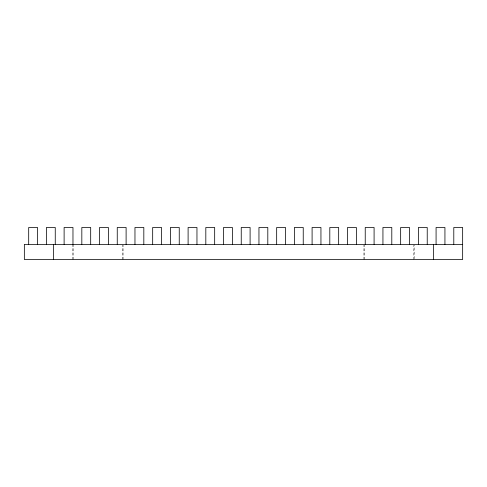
<?xml version="1.0" encoding="UTF-8"?>
<svg xmlns="http://www.w3.org/2000/svg" width="487" height="487" viewBox="0 0 487 487"><rect width="100%" height="100%" fill="white"/><g stroke="black" fill="none" stroke-linecap="round" stroke-linejoin="round"><path stroke-width="0.37" stroke-dasharray="2.44 1.83" d="M72.313 259.51L72.313 245.131M73.178 259.51L73.178 245.131M122.219 259.51L122.219 245.131M123.083 259.51L123.083 245.131M363.917 259.51L363.917 245.131M364.781 259.51L364.781 245.131M413.822 259.51L413.822 245.131M414.687 258.755L414.687 245.131"/><path stroke-width="0.73" d="M53.46 259.51L53.46 244.371M223.527 244.371L223.527 227.49L232.384 227.49L232.384 244.371M433.54 259.51L433.54 244.371M462.65 244.371L462.65 259.51L24.35 259.51L24.35 244.371L462.65 244.377L462.65 227.49L453.793 227.49L453.793 244.371M444.935 244.371L444.935 227.49L436.078 227.49L436.078 244.371M427.227 244.371L427.227 227.49L418.37 227.49L418.37 244.371M409.512 244.371L409.512 227.49L400.655 227.49L400.655 244.371M391.798 244.371L391.798 227.49L382.94 227.49L382.94 244.371M374.089 244.371L374.089 227.49L365.232 227.49L365.232 244.371M356.374 244.371L356.374 227.49L347.517 227.49L347.517 244.371M338.66 244.371L338.66 227.49L329.802 227.49L329.802 244.371M320.951 244.371L320.945 227.49L312.094 227.49L312.094 244.371M303.237 244.371L303.237 227.49L294.379 227.49L294.379 244.371M285.522 244.371L285.522 227.49L276.665 227.49L276.665 244.371M267.807 244.371L267.807 227.49L258.956 227.49L258.956 244.371M250.099 244.371L250.099 227.49L241.242 227.49L241.242 244.371M214.67 244.371L214.67 227.49L205.818 227.49L205.818 244.371M196.961 244.371L196.961 227.49L188.104 227.49L188.104 244.371M179.246 244.371L179.246 227.49L170.389 227.49L170.389 244.371M161.532 244.371L161.532 227.49L152.675 227.49L152.675 244.371M143.823 244.371L143.823 227.49L134.966 227.49L134.966 244.371M126.109 244.371L126.109 227.49L117.251 227.49L117.251 244.371M108.394 244.371L108.394 227.49L99.537 227.49L99.537 244.371M90.685 244.371L90.685 227.49L81.828 227.49L81.828 244.371M72.971 244.371L72.971 227.49L64.114 227.49L64.114 244.371M55.256 244.371L55.256 227.49L46.399 227.49L46.399 244.371M37.548 244.371L37.548 227.49L28.69 227.49L28.69 244.371"/></g></svg>
